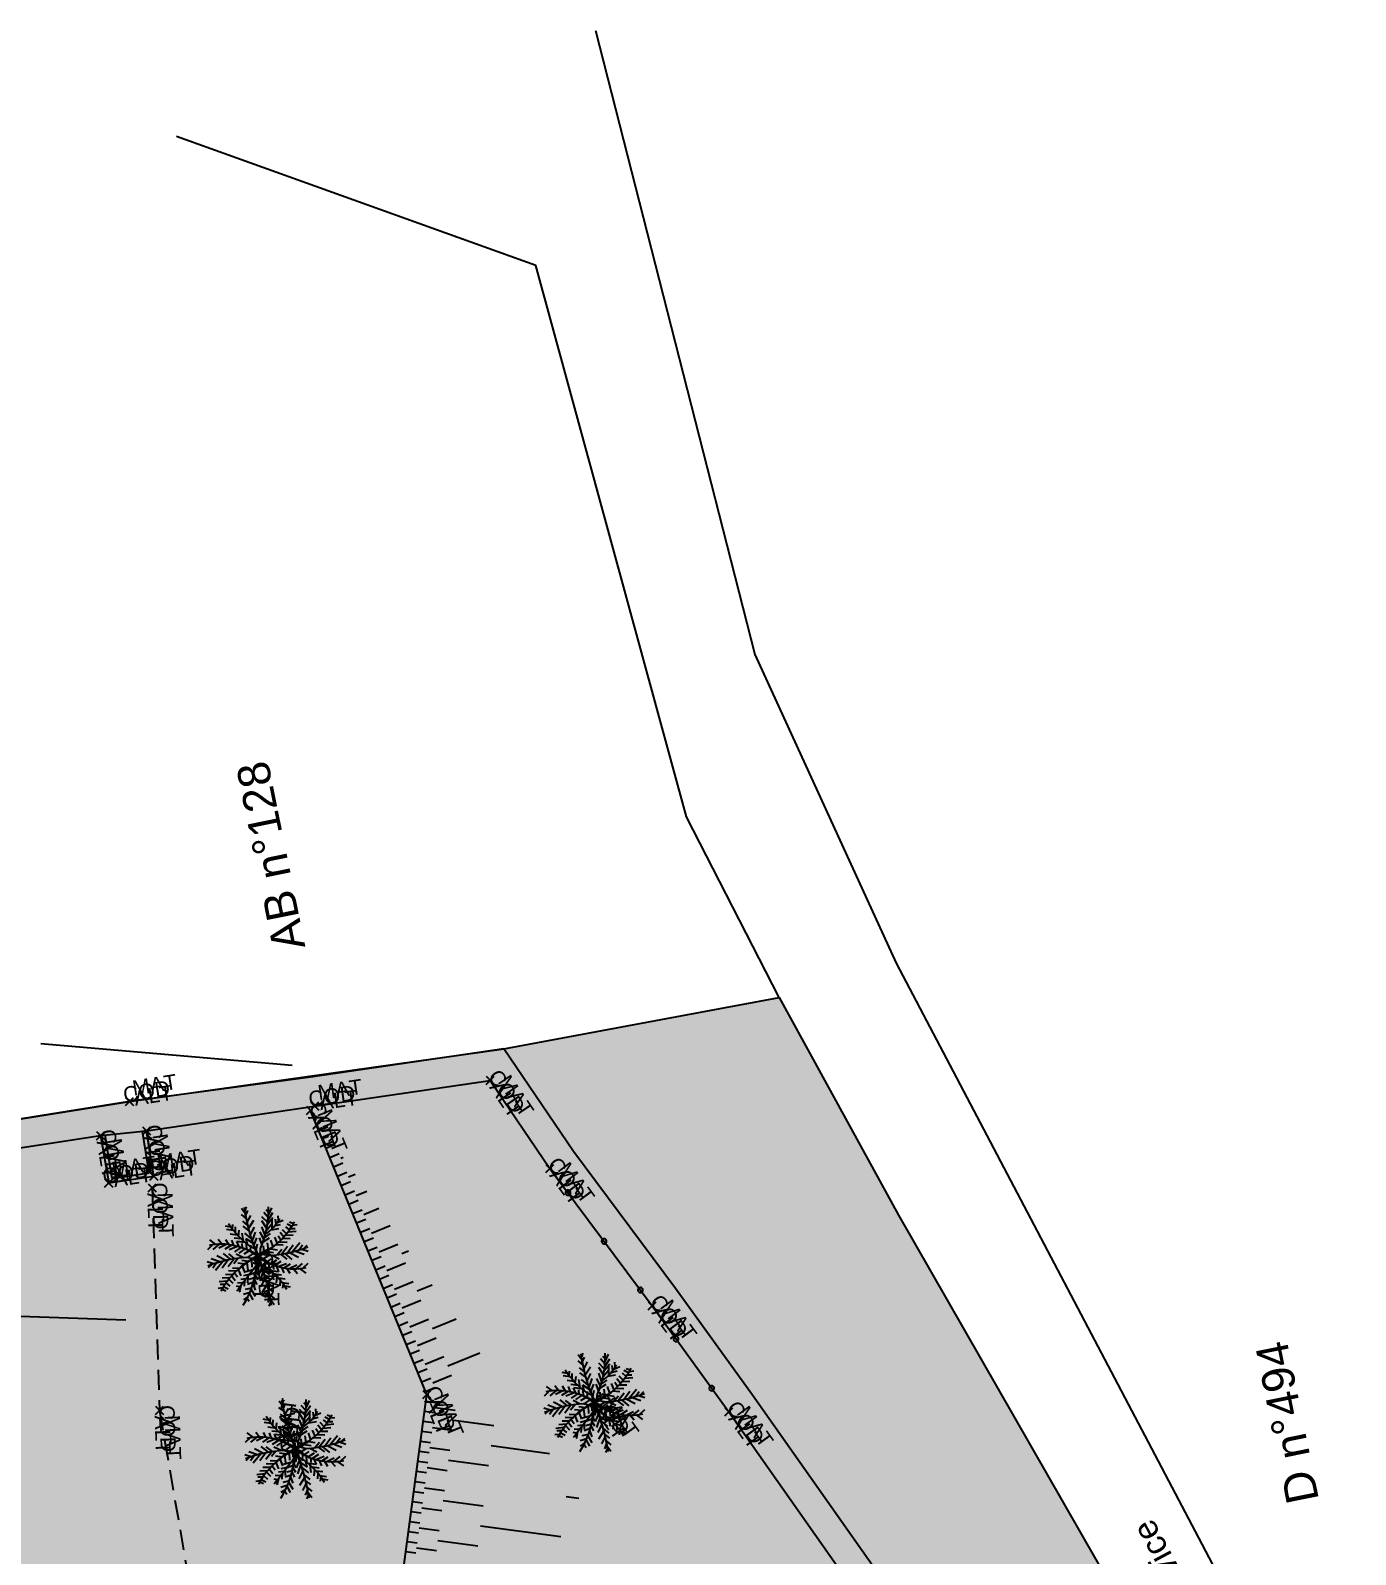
# Model space of a CAD drawing. Extents: x -24 to 1126, y -24 to 2053.
# Drawn here: x 1023.78 to 1056.56, y 2014.71 to 2052.38 of the extents above; entities that cross this region are included whole.
import ezdxf
from ezdxf.enums import TextEntityAlignment as Align

# ---------------------------------------------------------------- set-up
doc = ezdxf.new("R2010")
doc.units = 0
doc.header["$LTSCALE"] = 2.5
doc.header["$PDMODE"] = 3
doc.header["$PDSIZE"] = 0.1
doc.linetypes.add('CACH500', pattern=[0.3, 0.2, -0.1])
doc.linetypes.add('FANTOME', pattern=[63.5, 31.75, -6.35, 6.35, -6.35, 6.35, -6.35])
doc.layers.get('0').update_dxf_attribs({"linetype": 'CONTINUOUS'})
for name, color, linetype in [('F_CADASTRE_APPLICATION', 252, 'FANTOME'), ('F_CADASTRE_NUMÉROS_PARCELL', 252, 'CONTINUOUS'), ('T_CLOTURES', 7, 'CONTINUOUS'), ('T_HACHURES', 7, 'CONTINUOUS'), ('T_MURS', 7, 'CONTINUOUS'), ('T_MURS_HACHURES', 7, 'CONTINUOUS'), ('T_TALUS_BARBULES', 32, 'CONTINUOUS'), ('T_TALUS_CRÊTE', 34, 'CONTINUOUS'), ('T_TALUS_PIED', 34, 'CACH500'), ('T_TEXTES', 7, 'CONTINUOUS'), ('TOPOALT', 7, 'CONTINUOUS'), ('TOPOCOD', 1, 'CONTINUOUS'), ('TOPOMAT', 4, 'CONTINUOUS')]:
    doc.layers.add(name, color=color, linetype=linetype)
doc.styles.add('ARIAL', font='arial.ttf')

msp = doc.modelspace()

# ---------------------------------------------------------------- linework, layer by layer
at = {"color": 0, "linetype": 'CONTINUOUS'}
for p, q in [((1029.092, 2023.143), (1029, 2023.267)), ((1029.116, 2023.018), (1029, 2023.113)), ((1029.082, 2023.201), (1029.129, 2023.303)), ((1029.104, 2023.078), (1029.159, 2023.211)), ((1029.139, 2022.912), (1029.233, 2023.091)), ((1029.652, 2022.915), (1029.51, 2023.061)), ((1029.664, 2023.039), (1029.552, 2023.165)), ((1029.67, 2023.165), (1029.615, 2023.228)), ((1029.659, 2022.979), (1029.782, 2023.165)), ((1029.668, 2023.102), (1029.757, 2023.284)), ((1029.921, 2022.969), (1029.908, 2023.082)), ((1028.745, 2022.803), (1028.605, 2022.826)), ((1028.807, 2022.72), (1028.633, 2022.745)), ((1028.778, 2022.757), (1028.791, 2022.864)), ((1028.851, 2022.666), (1028.859, 2022.807)), ((1028.933, 2022.575), (1028.949, 2022.731)), ((1029.153, 2022.854), (1029.035, 2022.948)), ((1029.189, 2022.711), (1029.046, 2022.823)), ((1029.174, 2022.767), (1029.306, 2022.972)), ((1029.219, 2022.604), (1029.321, 2022.805)), ((1029.269, 2022.444), (1029.353, 2022.682)), ((1029.557, 2022.494), (1029.468, 2022.684)), ((1029.628, 2022.769), (1029.51, 2022.956)), ((1029.589, 2022.602), (1029.51, 2022.81)), ((1029.62, 2022.729), (1029.761, 2022.893)), ((1029.646, 2022.874), (1029.782, 2023.04)), ((1029.731, 2022.736), (1029.928, 2022.768)), ((1029.763, 2022.766), (1029.76, 2023.013)), ((1029.822, 2022.832), (1029.97, 2022.872)), ((1029.861, 2022.881), (1029.845, 2022.998)), ((1029.886, 2022.915), (1030.033, 2022.977)), ((1030.118, 2022.638), (1030.019, 2022.74)), ((1030.19, 2022.733), (1030.097, 2022.81)), ((1030.249, 2022.819), (1030.134, 2022.876)), ((1030.155, 2022.685), (1030.358, 2022.707)), ((1030.288, 2022.884), (1030.192, 2022.923)), ((1030.214, 2022.768), (1030.332, 2022.767)), ((1030.271, 2022.855), (1030.383, 2022.868)), ((1028.288, 2022.365), (1028.16, 2022.244)), ((1028.371, 2022.375), (1028.217, 2022.486)), ((1028.455, 2022.381), (1028.298, 2022.254)), ((1028.518, 2022.381), (1028.424, 2022.496)), ((1028.625, 2022.377), (1028.442, 2022.287)), ((1028.752, 2022.361), (1028.592, 2022.258)), ((1028.687, 2022.371), (1028.613, 2022.491)), ((1028.901, 2022.328), (1028.698, 2022.246)), ((1028.904, 2022.606), (1028.727, 2022.627)), ((1028.817, 2022.349), (1028.761, 2022.483)), ((1028.997, 2022.51), (1028.82, 2022.53)), ((1028.99, 2022.3), (1028.828, 2022.195)), ((1028.946, 2022.315), (1028.89, 2022.452)), ((1029.095, 2022.421), (1028.892, 2022.447)), ((1029.05, 2022.46), (1029.019, 2022.653)), ((1029.026, 2022.287), (1029.02, 2022.401)), ((1029.243, 2022.526), (1029.082, 2022.658)), ((1029.282, 2022.405), (1029.115, 2022.514)), ((1029.153, 2022.374), (1029.118, 2022.512)), ((1029.138, 2022.24), (1029.126, 2022.389)), ((1029.23, 2022.193), (1029.234, 2022.356)), ((1029.331, 2022.267), (1029.233, 2022.315)), ((1029.305, 2022.338), (1029.386, 2022.538)), ((1029.358, 2022.195), (1029.399, 2022.392)), ((1029.513, 2022.369), (1029.447, 2022.538)), ((1029.538, 2022.438), (1029.698, 2022.538)), ((1029.563, 2022.161), (1029.55, 2022.342)), ((1029.571, 2022.538), (1029.719, 2022.642)), ((1029.674, 2022.231), (1029.649, 2022.414)), ((1029.788, 2022.314), (1029.727, 2022.484)), ((1029.891, 2022.4), (1029.826, 2022.555)), ((1029.86, 2022.373), (1030.031, 2022.363)), ((1029.979, 2022.484), (1029.907, 2022.583)), ((1029.937, 2022.443), (1030.13, 2022.435)), ((1030.05, 2022.559), (1029.962, 2022.672)), ((1029.989, 2022.136), (1030.139, 2022.331)), ((1030.02, 2022.527), (1030.206, 2022.525)), ((1030.09, 2022.604), (1030.282, 2022.616)), ((1030.136, 2022.163), (1030.283, 2022.364)), ((1030.257, 2022.191), (1030.446, 2022.42)), ((1030.423, 2022.237), (1030.514, 2022.363)), ((1030.544, 2022.277), (1030.631, 2022.357)), ((1028.314, 2021.894), (1028.155, 2021.946)), ((1028.47, 2021.942), (1028.255, 2022.019)), ((1028.554, 2021.964), (1028.364, 2021.734)), ((1028.617, 2021.979), (1028.396, 2022.094)), ((1028.675, 2021.992), (1028.527, 2021.791)), ((1028.739, 2022.005), (1028.559, 2022.15)), ((1028.821, 2022.019), (1028.672, 2021.824)), ((1028.842, 2022.022), (1028.686, 2022.14)), ((1028.925, 2022.034), (1028.812, 2021.899)), ((1029.051, 2022.048), (1028.875, 2022.136)), ((1029.087, 2022.263), (1028.936, 2022.162)), ((1029.184, 2021.955), (1029.015, 2021.98)), ((1029.189, 2022.215), (1029.065, 2022.132)), ((1029.288, 2022.017), (1029.134, 2022.054)), ((1029.137, 2021.924), (1029.162, 2021.741)), ((1029.295, 2022.154), (1029.141, 2022.052)), ((1029.248, 2021.994), (1029.261, 2021.813)), ((1029.339, 2022.044), (1029.338, 2021.883)), ((1029.453, 2021.96), (1029.412, 2021.763)), ((1029.472, 2022.11), (1029.472, 2022.272)), ((1029.516, 2022.001), (1029.67, 2022.103)), ((1029.523, 2022.138), (1029.676, 2022.101)), ((1029.58, 2021.962), (1029.577, 2021.798)), ((1029.622, 2021.94), (1029.746, 2022.023)), ((1029.627, 2022.2), (1029.796, 2022.175)), ((1029.724, 2021.892), (1029.875, 2021.992)), ((1029.728, 2022.269), (1029.895, 2022.246)), ((1029.76, 2022.107), (1029.936, 2022.019)), ((1029.821, 2021.854), (1029.983, 2021.96)), ((1029.885, 2022.121), (1029.999, 2022.255)), ((1029.969, 2022.132), (1030.125, 2022.014)), ((1030.072, 2022.15), (1030.252, 2022.004)), ((1030.194, 2022.175), (1030.415, 2022.061)), ((1030.34, 2022.213), (1030.555, 2022.136)), ((1030.496, 2022.261), (1030.655, 2022.208)), ((1028.267, 2021.877), (1028.18, 2021.798)), ((1028.387, 2021.918), (1028.296, 2021.791)), ((1028.721, 2021.551), (1028.528, 2021.539)), ((1028.79, 2021.628), (1028.605, 2021.629)), ((1028.874, 2021.712), (1028.681, 2021.72)), ((1028.761, 2021.596), (1028.848, 2021.483)), ((1028.951, 2021.782), (1028.779, 2021.792)), ((1028.831, 2021.671), (1028.904, 2021.571)), ((1029.083, 2021.886), (1028.916, 2021.909)), ((1028.92, 2021.754), (1028.985, 2021.6)), ((1029.023, 2021.841), (1029.084, 2021.671)), ((1029.202, 2021.633), (1029.05, 2021.596)), ((1029.293, 2021.749), (1029.113, 2021.701)), ((1029.156, 2021.574), (1029.154, 2021.429)), ((1029.352, 2021.678), (1029.187, 2021.615)), ((1029.328, 2021.548), (1029.196, 2021.512)), ((1029.342, 2021.617), (1029.405, 2021.512)), ((1029.425, 2021.617), (1029.36, 2021.743)), ((1029.506, 2021.817), (1029.425, 2021.617)), ((1029.542, 2021.711), (1029.458, 2021.473)), ((1029.48, 2021.888), (1029.578, 2021.84)), ((1029.592, 2021.55), (1029.49, 2021.35)), ((1029.529, 2021.75), (1029.696, 2021.641)), ((1029.568, 2021.629), (1029.729, 2021.497)), ((1029.657, 2021.781), (1029.693, 2021.643)), ((1029.673, 2021.914), (1029.685, 2021.766)), ((1029.716, 2021.733), (1029.919, 2021.708)), ((1029.76, 2021.694), (1029.792, 2021.502)), ((1029.785, 2021.867), (1029.791, 2021.754)), ((1029.814, 2021.645), (1029.991, 2021.625)), ((1029.878, 2021.58), (1029.862, 2021.424)), ((1029.865, 2021.84), (1029.921, 2021.702)), ((1029.907, 2021.549), (1030.084, 2021.528)), ((1029.91, 2021.827), (1030.113, 2021.908)), ((1029.994, 2021.806), (1030.05, 2021.672)), ((1030.059, 2021.794), (1030.219, 2021.897)), ((1030.124, 2021.784), (1030.198, 2021.664)), ((1030.186, 2021.778), (1030.369, 2021.868)), ((1030.293, 2021.773), (1030.387, 2021.659)), ((1030.356, 2021.774), (1030.513, 2021.901)), ((1030.44, 2021.78), (1030.594, 2021.669)), ((1030.523, 2021.79), (1030.651, 2021.91)), ((1028.54, 2021.3), (1028.428, 2021.287)), ((1028.656, 2021.47), (1028.452, 2021.448)), ((1028.596, 2021.387), (1028.479, 2021.387)), ((1028.522, 2021.271), (1028.618, 2021.231)), ((1028.562, 2021.336), (1028.677, 2021.279)), ((1028.621, 2021.422), (1028.713, 2021.345)), ((1028.693, 2021.516), (1028.791, 2021.415)), ((1028.964, 2021.326), (1028.882, 2021.345)), ((1029.038, 2021.422), (1028.903, 2021.429)), ((1028.926, 2021.276), (1028.966, 2021.199)), ((1028.989, 2021.359), (1028.958, 2021.215)), ((1029.12, 2021.528), (1028.987, 2021.512)), ((1029.215, 2021.191), (1029.05, 2021.136)), ((1029.081, 2021.478), (1029.071, 2021.345)), ((1029.257, 2021.297), (1029.092, 2021.261)), ((1029.303, 2021.444), (1029.154, 2021.387)), ((1029.243, 2021.26), (1029.343, 2021.094)), ((1029.288, 2021.391), (1029.343, 2021.241)), ((1029.32, 2021.513), (1029.385, 2021.387)), ((1029.637, 2021.388), (1029.505, 2021.183)), ((1029.672, 2021.243), (1029.578, 2021.063)), ((1029.622, 2021.444), (1029.765, 2021.332)), ((1029.658, 2021.301), (1029.776, 2021.207)), ((1029.96, 2021.489), (1029.952, 2021.348)), ((1030.004, 2021.434), (1030.178, 2021.41)), ((1030.033, 2021.398), (1030.02, 2021.291)), ((1030.066, 2021.351), (1030.206, 2021.328)), ((1029.168, 2021.087), (1029.05, 2021.01)), ((1029.147, 2021.045), (1029.196, 2020.969)), ((1029.2, 2021.155), (1029.28, 2021.01)), ((1029.706, 2021.077), (1029.652, 2020.944)), ((1029.729, 2020.953), (1029.682, 2020.851)), ((1029.695, 2021.136), (1029.811, 2021.042)), ((1029.719, 2021.012), (1029.81, 2020.888)), ((1037.41, 2019.582), (1037.456, 2019.684)), ((1037.996, 2019.483), (1038.084, 2019.665)), ((1037.444, 2019.399), (1037.327, 2019.494)), ((1037.42, 2019.524), (1037.328, 2019.648)), ((1037.48, 2019.235), (1037.363, 2019.329)), ((1037.432, 2019.458), (1037.487, 2019.592)), ((1037.467, 2019.292), (1037.56, 2019.472)), ((1037.502, 2019.148), (1037.634, 2019.352)), ((1037.979, 2019.296), (1037.838, 2019.441)), ((1037.956, 2019.15), (1037.838, 2019.337)), ((1037.992, 2019.42), (1037.88, 2019.546)), ((1037.998, 2019.546), (1037.942, 2019.609)), ((1037.974, 2019.255), (1038.11, 2019.42)), ((1037.987, 2019.36), (1038.11, 2019.546)), ((1038.09, 2019.147), (1038.087, 2019.393)), ((1038.189, 2019.262), (1038.172, 2019.379)), ((1038.213, 2019.296), (1038.361, 2019.358)), ((1038.248, 2019.35), (1038.235, 2019.462)), ((1038.616, 2019.264), (1038.52, 2019.304)), ((1037.072, 2019.184), (1036.933, 2019.207)), ((1037.134, 2019.101), (1036.961, 2019.126)), ((1037.231, 2018.986), (1037.055, 2019.008)), ((1037.106, 2019.138), (1037.118, 2019.244)), ((1037.325, 2018.891), (1037.147, 2018.911)), ((1037.179, 2019.047), (1037.186, 2019.187)), ((1037.26, 2018.955), (1037.277, 2019.111)), ((1037.378, 2018.841), (1037.347, 2019.033)), ((1037.517, 2019.091), (1037.374, 2019.204)), ((1037.57, 2018.906), (1037.409, 2019.039)), ((1037.547, 2018.985), (1037.648, 2019.186)), ((1037.597, 2018.824), (1037.68, 2019.062)), ((1037.633, 2018.719), (1037.714, 2018.918)), ((1037.84, 2018.75), (1037.775, 2018.918)), ((1037.885, 2018.875), (1037.796, 2019.065)), ((1037.917, 2018.982), (1037.838, 2019.19)), ((1037.866, 2018.819), (1038.026, 2018.918)), ((1037.899, 2018.919), (1038.047, 2019.023)), ((1037.948, 2019.11), (1038.089, 2019.274)), ((1038.059, 2019.116), (1038.256, 2019.148)), ((1038.15, 2019.213), (1038.298, 2019.253)), ((1038.219, 2018.781), (1038.153, 2018.936)), ((1038.307, 2018.865), (1038.235, 2018.964)), ((1038.378, 2018.94), (1038.29, 2019.053)), ((1038.446, 2019.019), (1038.347, 2019.121)), ((1038.417, 2018.985), (1038.61, 2018.997)), ((1038.517, 2019.113), (1038.425, 2019.191)), ((1038.576, 2019.2), (1038.461, 2019.257)), ((1038.482, 2019.066), (1038.686, 2019.087)), ((1038.542, 2019.148), (1038.66, 2019.148)), ((1038.599, 2019.235), (1038.71, 2019.248)), ((1030.013, 2018.433), (1030.059, 2018.535)), ((1036.615, 2018.746), (1036.487, 2018.625)), ((1036.699, 2018.756), (1036.544, 2018.866)), ((1036.783, 2018.761), (1036.626, 2018.634)), ((1036.846, 2018.762), (1036.751, 2018.876)), ((1036.953, 2018.757), (1036.77, 2018.668)), ((1037.079, 2018.742), (1036.919, 2018.639)), ((1037.014, 2018.751), (1036.941, 2018.872)), ((1037.228, 2018.709), (1037.025, 2018.627)), ((1037.145, 2018.729), (1037.089, 2018.864)), ((1037.318, 2018.681), (1037.156, 2018.576)), ((1037.273, 2018.696), (1037.217, 2018.833)), ((1037.423, 2018.802), (1037.22, 2018.827)), ((1037.415, 2018.644), (1037.264, 2018.543)), ((1037.354, 2018.668), (1037.348, 2018.781)), ((1037.517, 2018.595), (1037.392, 2018.512)), ((1037.61, 2018.786), (1037.443, 2018.895)), ((1037.481, 2018.755), (1037.446, 2018.893)), ((1037.465, 2018.621), (1037.454, 2018.77)), ((1037.623, 2018.535), (1037.469, 2018.433)), ((1037.558, 2018.573), (1037.562, 2018.737)), ((1037.659, 2018.648), (1037.561, 2018.696)), ((1037.686, 2018.575), (1037.727, 2018.773)), ((1037.799, 2018.491), (1037.8, 2018.653)), ((1037.891, 2018.542), (1037.878, 2018.723)), ((1037.954, 2018.581), (1038.124, 2018.555)), ((1038.002, 2018.612), (1037.977, 2018.794)), ((1038.116, 2018.695), (1038.055, 2018.864)), ((1038.055, 2018.649), (1038.222, 2018.627)), ((1038.188, 2018.754), (1038.359, 2018.744)), ((1038.213, 2018.501), (1038.327, 2018.636)), ((1038.265, 2018.824), (1038.458, 2018.816)), ((1038.317, 2018.516), (1038.467, 2018.711)), ((1038.348, 2018.907), (1038.534, 2018.906)), ((1038.463, 2018.543), (1038.611, 2018.745)), ((1038.521, 2018.556), (1038.743, 2018.441)), ((1038.585, 2018.571), (1038.774, 2018.801)), ((1038.668, 2018.593), (1038.883, 2018.517)), ((1038.751, 2018.618), (1038.842, 2018.744)), ((1038.824, 2018.641), (1038.983, 2018.589)), ((1038.872, 2018.658), (1038.958, 2018.738)), ((1030.047, 2018.25), (1029.93, 2018.345)), ((1030.023, 2018.375), (1029.931, 2018.499)), ((1030.083, 2018.086), (1029.966, 2018.18)), ((1030.035, 2018.309), (1030.09, 2018.443)), ((1030.07, 2018.144), (1030.163, 2018.323)), ((1030.105, 2017.999), (1030.237, 2018.204)), ((1030.582, 2018.147), (1030.441, 2018.293)), ((1030.559, 2018.001), (1030.441, 2018.188)), ((1030.595, 2018.271), (1030.483, 2018.397)), ((1030.601, 2018.397), (1030.545, 2018.46)), ((1030.577, 2018.106), (1030.713, 2018.272)), ((1030.59, 2018.211), (1030.713, 2018.397)), ((1030.599, 2018.334), (1030.687, 2018.516)), ((1030.693, 2017.998), (1030.69, 2018.244)), ((1030.792, 2018.113), (1030.775, 2018.23)), ((1030.816, 2018.147), (1030.964, 2018.209)), ((1030.851, 2018.201), (1030.838, 2018.313)), ((1031.219, 2018.115), (1031.123, 2018.155)), ((1036.642, 2018.275), (1036.483, 2018.327)), ((1036.594, 2018.258), (1036.508, 2018.178)), ((1036.798, 2018.323), (1036.583, 2018.399)), ((1036.715, 2018.298), (1036.624, 2018.172)), ((1036.881, 2018.345), (1036.692, 2018.115)), ((1036.945, 2018.36), (1036.724, 2018.475)), ((1037.003, 2018.373), (1036.855, 2018.171)), ((1037.067, 2018.386), (1036.887, 2018.531)), ((1037.149, 2018.4), (1036.999, 2018.205)), ((1037.17, 2018.403), (1037.014, 2018.521)), ((1037.279, 2018.163), (1037.107, 2018.172)), ((1037.253, 2018.415), (1037.14, 2018.28)), ((1037.379, 2018.428), (1037.203, 2018.517)), ((1037.411, 2018.267), (1037.244, 2018.289)), ((1037.512, 2018.336), (1037.343, 2018.361)), ((1037.35, 2018.221), (1037.412, 2018.052)), ((1037.616, 2018.398), (1037.462, 2018.434)), ((1037.464, 2018.304), (1037.49, 2018.122)), ((1037.576, 2018.375), (1037.588, 2018.193)), ((1037.667, 2018.425), (1037.666, 2018.263)), ((1037.78, 2018.341), (1037.74, 2018.144)), ((1037.833, 2018.198), (1037.752, 2017.998)), ((1037.808, 2018.268), (1037.905, 2018.221)), ((1037.843, 2018.382), (1037.998, 2018.483)), ((1037.85, 2018.518), (1038.004, 2018.482)), ((1037.908, 2018.343), (1037.905, 2018.179)), ((1037.949, 2018.321), (1038.074, 2018.404)), ((1037.985, 2018.161), (1038.02, 2018.023)), ((1038.001, 2018.295), (1038.012, 2018.146)), ((1038.051, 2018.273), (1038.203, 2018.373)), ((1038.088, 2018.488), (1038.263, 2018.399)), ((1038.113, 2018.248), (1038.118, 2018.135)), ((1038.148, 2018.235), (1038.31, 2018.341)), ((1038.193, 2018.22), (1038.249, 2018.083)), ((1038.238, 2018.207), (1038.441, 2018.289)), ((1038.296, 2018.513), (1038.453, 2018.395)), ((1038.321, 2018.187), (1038.378, 2018.052)), ((1038.387, 2018.174), (1038.547, 2018.277)), ((1038.399, 2018.531), (1038.58, 2018.385)), ((1038.452, 2018.165), (1038.525, 2018.044)), ((1038.514, 2018.159), (1038.697, 2018.248)), ((1038.683, 2018.155), (1038.841, 2018.282)), ((1038.767, 2018.16), (1038.922, 2018.05)), ((1038.851, 2018.17), (1038.979, 2018.291)), ((1029.675, 2018.035), (1029.536, 2018.058)), ((1029.737, 2017.952), (1029.564, 2017.977)), ((1029.834, 2017.837), (1029.658, 2017.859)), ((1029.709, 2017.989), (1029.721, 2018.095)), ((1029.782, 2017.898), (1029.789, 2018.038)), ((1029.863, 2017.806), (1029.88, 2017.962)), ((1029.981, 2017.692), (1029.95, 2017.884)), ((1030.12, 2017.943), (1029.977, 2018.055)), ((1030.173, 2017.758), (1030.012, 2017.89)), ((1030.15, 2017.836), (1030.251, 2018.037)), ((1030.2, 2017.675), (1030.283, 2017.914)), ((1030.488, 2017.726), (1030.399, 2017.916)), ((1030.52, 2017.834), (1030.441, 2018.041)), ((1030.502, 2017.77), (1030.65, 2017.874)), ((1030.551, 2017.961), (1030.692, 2018.125)), ((1030.662, 2017.967), (1030.859, 2018)), ((1030.753, 2018.064), (1030.901, 2018.104)), ((1030.822, 2017.632), (1030.756, 2017.787)), ((1030.91, 2017.716), (1030.838, 2017.815)), ((1030.981, 2017.791), (1030.893, 2017.904)), ((1031.049, 2017.87), (1030.95, 2017.972)), ((1031.02, 2017.836), (1031.213, 2017.848)), ((1031.12, 2017.964), (1031.028, 2018.042)), ((1031.179, 2018.051), (1031.064, 2018.108)), ((1031.085, 2017.917), (1031.289, 2017.939)), ((1031.145, 2017.999), (1031.263, 2017.999)), ((1031.202, 2018.087), (1031.313, 2018.099)), ((1036.984, 2017.85), (1036.78, 2017.829)), ((1037.049, 2017.931), (1036.856, 2017.919)), ((1037.118, 2018.009), (1036.932, 2018.01)), ((1036.949, 2017.803), (1037.041, 2017.725)), ((1037.201, 2018.093), (1037.008, 2018.101)), ((1037.021, 2017.897), (1037.119, 2017.795)), ((1037.088, 2017.977), (1037.176, 2017.863)), ((1037.159, 2018.051), (1037.231, 2017.952)), ((1037.365, 2017.803), (1037.231, 2017.81)), ((1037.247, 2018.135), (1037.313, 2017.98)), ((1037.447, 2017.909), (1037.315, 2017.893)), ((1037.53, 2018.014), (1037.377, 2017.977)), ((1037.409, 2017.859), (1037.398, 2017.726)), ((1037.62, 2018.13), (1037.44, 2018.081)), ((1037.483, 2017.955), (1037.482, 2017.81)), ((1037.63, 2017.824), (1037.482, 2017.768)), ((1037.68, 2018.059), (1037.515, 2017.995)), ((1037.656, 2017.929), (1037.524, 2017.893)), ((1037.648, 2017.894), (1037.712, 2017.768)), ((1037.67, 2017.998), (1037.733, 2017.893)), ((1037.752, 2017.998), (1037.688, 2018.124)), ((1037.869, 2018.092), (1037.786, 2017.854)), ((1037.919, 2017.931), (1037.818, 2017.73)), ((1037.857, 2018.13), (1038.023, 2018.021)), ((1037.896, 2018.01), (1038.057, 2017.877)), ((1037.949, 2017.825), (1038.092, 2017.712)), ((1038.043, 2018.114), (1038.247, 2018.089)), ((1038.088, 2018.075), (1038.119, 2017.883)), ((1038.142, 2018.025), (1038.319, 2018.005)), ((1038.206, 2017.961), (1038.189, 2017.805)), ((1038.235, 2017.93), (1038.411, 2017.908)), ((1038.288, 2017.87), (1038.28, 2017.729)), ((1038.332, 2017.815), (1038.506, 2017.791)), ((1038.36, 2017.778), (1038.348, 2017.672)), ((1038.62, 2018.154), (1038.715, 2018.04)), ((1029.218, 2017.597), (1029.09, 2017.476)), ((1029.302, 2017.607), (1029.147, 2017.718)), ((1029.386, 2017.612), (1029.229, 2017.485)), ((1029.449, 2017.613), (1029.354, 2017.727)), ((1029.556, 2017.609), (1029.373, 2017.519)), ((1029.682, 2017.593), (1029.522, 2017.49)), ((1029.617, 2017.602), (1029.544, 2017.723)), ((1029.831, 2017.56), (1029.628, 2017.478)), ((1029.748, 2017.58), (1029.692, 2017.715)), ((1029.928, 2017.742), (1029.75, 2017.762)), ((1029.921, 2017.532), (1029.759, 2017.427)), ((1029.876, 2017.547), (1029.82, 2017.684)), ((1030.026, 2017.653), (1029.823, 2017.678)), ((1030.018, 2017.495), (1029.867, 2017.394)), ((1029.957, 2017.519), (1029.951, 2017.633)), ((1030.12, 2017.447), (1029.995, 2017.363)), ((1030.213, 2017.637), (1030.046, 2017.746)), ((1030.084, 2017.606), (1030.049, 2017.744)), ((1030.068, 2017.472), (1030.057, 2017.621)), ((1030.161, 2017.424), (1030.165, 2017.588)), ((1030.262, 2017.499), (1030.164, 2017.547)), ((1030.236, 2017.57), (1030.317, 2017.77)), ((1030.289, 2017.426), (1030.33, 2017.624)), ((1030.443, 2017.601), (1030.378, 2017.769)), ((1030.402, 2017.342), (1030.403, 2017.504)), ((1030.469, 2017.67), (1030.629, 2017.769)), ((1030.494, 2017.393), (1030.481, 2017.574)), ((1030.557, 2017.432), (1030.727, 2017.406)), ((1030.605, 2017.463), (1030.58, 2017.646)), ((1030.719, 2017.546), (1030.658, 2017.715)), ((1030.658, 2017.5), (1030.825, 2017.478)), ((1030.791, 2017.605), (1030.962, 2017.595)), ((1030.816, 2017.352), (1030.93, 2017.487)), ((1030.868, 2017.675), (1031.061, 2017.667)), ((1030.92, 2017.367), (1031.07, 2017.562)), ((1030.951, 2017.758), (1031.137, 2017.757)), ((1031.066, 2017.394), (1031.214, 2017.596)), ((1031.124, 2017.407), (1031.346, 2017.293)), ((1031.188, 2017.422), (1031.377, 2017.652)), ((1031.271, 2017.445), (1031.486, 2017.368)), ((1031.354, 2017.469), (1031.445, 2017.595)), ((1031.427, 2017.493), (1031.586, 2017.44)), ((1031.475, 2017.509), (1031.561, 2017.589)), ((1036.867, 2017.681), (1036.756, 2017.668)), ((1036.924, 2017.768), (1036.806, 2017.768)), ((1036.85, 2017.652), (1036.946, 2017.612)), ((1036.89, 2017.716), (1037.005, 2017.659)), ((1037.291, 2017.707), (1037.21, 2017.726)), ((1037.253, 2017.657), (1037.294, 2017.579)), ((1037.317, 2017.74), (1037.286, 2017.595)), ((1037.543, 2017.571), (1037.377, 2017.517)), ((1037.496, 2017.468), (1037.377, 2017.391)), ((1037.584, 2017.677), (1037.419, 2017.642)), ((1037.475, 2017.426), (1037.524, 2017.349)), ((1037.528, 2017.536), (1037.608, 2017.391)), ((1037.571, 2017.64), (1037.67, 2017.475)), ((1037.615, 2017.772), (1037.67, 2017.621)), ((1037.964, 2017.768), (1037.832, 2017.564)), ((1037.999, 2017.624), (1037.906, 2017.444)), ((1038.034, 2017.458), (1037.979, 2017.325)), ((1037.986, 2017.682), (1038.103, 2017.587)), ((1038.022, 2017.517), (1038.139, 2017.422)), ((1038.394, 2017.732), (1038.534, 2017.709)), ((1029.245, 2017.126), (1029.086, 2017.178)), ((1029.197, 2017.109), (1029.111, 2017.03)), ((1029.401, 2017.174), (1029.186, 2017.251)), ((1029.318, 2017.149), (1029.227, 2017.023)), ((1029.484, 2017.196), (1029.295, 2016.966)), ((1029.548, 2017.211), (1029.327, 2017.326)), ((1029.606, 2017.224), (1029.458, 2017.022)), ((1029.67, 2017.237), (1029.49, 2017.382)), ((1029.752, 2017.251), (1029.602, 2017.056)), ((1029.773, 2017.254), (1029.617, 2017.372)), ((1029.856, 2017.266), (1029.743, 2017.131)), ((1029.982, 2017.279), (1029.806, 2017.368)), ((1030.014, 2017.118), (1029.847, 2017.14)), ((1030.115, 2017.187), (1029.946, 2017.212)), ((1029.953, 2017.072), (1030.015, 2016.903)), ((1030.219, 2017.249), (1030.065, 2017.286)), ((1030.067, 2017.155), (1030.092, 2016.973)), ((1030.226, 2017.386), (1030.072, 2017.284)), ((1030.179, 2017.226), (1030.191, 2017.045)), ((1030.27, 2017.276), (1030.269, 2017.114)), ((1030.383, 2017.192), (1030.343, 2016.995)), ((1030.436, 2017.049), (1030.355, 2016.849)), ((1030.411, 2017.12), (1030.508, 2017.072)), ((1030.446, 2017.233), (1030.601, 2017.334)), ((1030.453, 2017.37), (1030.607, 2017.333)), ((1030.511, 2017.194), (1030.507, 2017.03)), ((1030.552, 2017.172), (1030.677, 2017.255)), ((1030.604, 2017.146), (1030.615, 2016.998)), ((1030.654, 2017.124), (1030.806, 2017.224)), ((1030.69, 2017.339), (1030.866, 2017.251)), ((1030.716, 2017.099), (1030.721, 2016.986)), ((1030.751, 2017.086), (1030.913, 2017.192)), ((1030.796, 2017.072), (1030.852, 2016.934)), ((1030.841, 2017.058), (1031.044, 2017.14)), ((1030.899, 2017.364), (1031.056, 2017.246)), ((1030.924, 2017.038), (1030.981, 2016.904)), ((1030.99, 2017.026), (1031.15, 2017.128)), ((1031.002, 2017.382), (1031.183, 2017.236)), ((1031.117, 2017.01), (1031.299, 2017.099)), ((1031.286, 2017.006), (1031.444, 2017.133)), ((1031.454, 2017.021), (1031.582, 2017.142)), ((1038.056, 2017.334), (1038.01, 2017.232)), ((1038.046, 2017.392), (1038.138, 2017.268)), ((1029.587, 2016.702), (1029.383, 2016.68)), ((1029.652, 2016.782), (1029.459, 2016.77)), ((1029.721, 2016.86), (1029.535, 2016.861)), ((1029.552, 2016.654), (1029.644, 2016.577)), ((1029.804, 2016.944), (1029.611, 2016.952)), ((1029.624, 2016.748), (1029.722, 2016.646)), ((1029.691, 2016.828), (1029.779, 2016.714)), ((1029.882, 2017.014), (1029.71, 2017.023)), ((1029.762, 2016.903), (1029.834, 2016.803)), ((1029.968, 2016.654), (1029.834, 2016.661)), ((1029.85, 2016.986), (1029.916, 2016.831)), ((1030.05, 2016.76), (1029.918, 2016.744)), ((1030.133, 2016.865), (1029.98, 2016.828)), ((1030.012, 2016.71), (1030.001, 2016.577)), ((1030.223, 2016.981), (1030.043, 2016.933)), ((1030.086, 2016.806), (1030.085, 2016.661)), ((1030.233, 2016.675), (1030.085, 2016.619)), ((1030.283, 2016.91), (1030.118, 2016.847)), ((1030.259, 2016.78), (1030.127, 2016.744)), ((1030.251, 2016.745), (1030.315, 2016.619)), ((1030.273, 2016.849), (1030.336, 2016.744)), ((1030.355, 2016.849), (1030.291, 2016.975)), ((1030.472, 2016.943), (1030.389, 2016.705)), ((1030.522, 2016.782), (1030.421, 2016.582)), ((1030.46, 2016.982), (1030.626, 2016.873)), ((1030.499, 2016.861), (1030.66, 2016.729)), ((1030.552, 2016.676), (1030.695, 2016.564)), ((1030.588, 2017.012), (1030.623, 2016.875)), ((1030.646, 2016.965), (1030.85, 2016.94)), ((1030.691, 2016.926), (1030.722, 2016.734)), ((1030.745, 2016.877), (1030.922, 2016.856)), ((1030.809, 2016.812), (1030.792, 2016.656)), ((1030.838, 2016.781), (1031.014, 2016.76)), ((1030.891, 2016.721), (1030.883, 2016.58)), ((1030.935, 2016.666), (1031.109, 2016.642)), ((1031.055, 2017.016), (1031.128, 2016.896)), ((1031.223, 2017.005), (1031.318, 2016.891)), ((1031.37, 2017.011), (1031.525, 2016.901)), ((1029.47, 2016.532), (1029.359, 2016.519)), ((1029.527, 2016.619), (1029.409, 2016.619)), ((1029.453, 2016.503), (1029.549, 2016.463)), ((1029.493, 2016.567), (1029.608, 2016.51)), ((1029.894, 2016.558), (1029.813, 2016.577)), ((1029.856, 2016.508), (1029.897, 2016.431)), ((1029.92, 2016.591), (1029.889, 2016.446)), ((1030.146, 2016.422), (1029.98, 2016.368)), ((1030.099, 2016.319), (1029.98, 2016.242)), ((1030.187, 2016.529), (1030.022, 2016.493)), ((1030.078, 2016.277), (1030.127, 2016.2)), ((1030.131, 2016.387), (1030.211, 2016.242)), ((1030.174, 2016.491), (1030.273, 2016.326)), ((1030.218, 2016.623), (1030.273, 2016.472)), ((1030.567, 2016.619), (1030.435, 2016.415)), ((1030.602, 2016.475), (1030.509, 2016.295)), ((1030.637, 2016.309), (1030.582, 2016.176)), ((1030.589, 2016.533), (1030.706, 2016.439)), ((1030.625, 2016.368), (1030.742, 2016.274)), ((1030.963, 2016.629), (1030.951, 2016.523)), ((1030.997, 2016.583), (1031.137, 2016.56)), ((1030.659, 2016.185), (1030.613, 2016.083)), ((1030.649, 2016.244), (1030.741, 2016.119))]:
    msp.add_line(p, q, dxfattribs=at)
for centre, start, end in [((1037.077, 2023.652), 126.6767, 306.6767), ((1037.077, 2023.652), 306.6767, 126.6767), ((1037.973, 2022.449), 126.6767, 306.6767), ((1037.973, 2022.449), 306.6767, 126.6767), ((1038.869, 2021.246), 126.6767, 306.6767), ((1038.869, 2021.246), 306.6767, 126.6767), ((1039.754, 2020.035), 125.9048, 305.9048), ((1039.754, 2020.035), 305.9048, 125.9048), ((1040.633, 2018.82), 125.9048, 305.9048), ((1040.633, 2018.82), 305.9048, 125.9048)]:
    msp.add_arc(centre, 0.0626, start, end)
for centre, radius, start, end in [((1034.131, 2024.045), 5.119, 188.516, 202.606), ((1027.34, 2023.213), 2.33, 336.1943, 2.2988), ((1030.412, 2023.982), 2.042, 212.1217, 234.7352), ((1028.544, 2023.914), 2.026, 295.5696, 331.0899), ((1028.956, 2023.558), 1.13, 304.4561, 331.4948), ((1028.507, 2020.902), 1.479, 52.5989, 101.7634), ((1031.362, 2023.144), 2.2, 198.8657, 208.393), ((1029.488, 2025.254), 3.159, 273.4205, 291.3892), ((1029.323, 2018.9), 3.159, 93.4204, 111.3892), ((1030.286, 2020.226), 2.05, 115.4351, 150.987), ((1030.418, 2020.141), 2.209, 117.8553, 131.0663), ((1027.361, 2021.973), 2.012, 326.851, 2.4966), ((1028.754, 2021.242), 1.079, 53.632, 73.238), ((1028.495, 2021.962), 0.915, 337.8337, 5.9061), ((1031.518, 2018.294), 4.368, 114.0335, 119.0967), ((1030.304, 2023.252), 1.479, 232.5989, 281.7634), ((1024.68, 2020.11), 5.119, 8.516, 22.606), ((1027.376, 2021.145), 2.248, 12.1313, 24.7386), ((1027.69, 2019.357), 3.245, 51.2827, 57.6416), ((1065.947, 1992.924), 46.631, 141.6662, 142.6422), ((1028.399, 2020.173), 2.042, 32.1218, 54.7348), ((1042.459, 2020.426), 5.119, 188.516, 202.606), ((1035.668, 2019.594), 2.33, 336.1943, 2.2988), ((1036.871, 2020.295), 2.026, 295.5696, 331.0899), ((1037.284, 2019.939), 1.13, 304.4561, 331.4948), ((1038.739, 2020.362), 2.042, 212.1217, 234.7352), ((1028.271, 2018.445), 2.33, 336.1943, 2.2988), ((1036.835, 2017.283), 1.479, 52.5989, 101.7634), ((1037.081, 2017.622), 1.079, 53.632, 73.238), ((1039.689, 2019.525), 2.2, 198.8657, 208.393), ((1039.845, 2014.675), 4.368, 114.0335, 119.0967), ((1037.816, 2021.635), 3.159, 273.4205, 291.3892), ((1035.062, 2019.277), 5.119, 188.516, 202.606), ((1029.474, 2019.146), 2.026, 295.5696, 331.0899), ((1029.887, 2018.79), 1.13, 304.4561, 331.4948), ((1037.651, 2015.281), 3.159, 93.4204, 111.3892), ((1038.613, 2016.607), 2.05, 115.4351, 150.987), ((1074.275, 1989.305), 46.631, 141.6662, 142.6422), ((1038.745, 2016.522), 2.209, 117.8553, 131.0663), ((1035.689, 2018.354), 2.012, 326.851, 2.4966), ((1036.823, 2018.343), 0.915, 337.8337, 5.9061), ((1038.632, 2019.633), 1.479, 232.5989, 281.7634), ((1033.008, 2016.49), 5.119, 8.516, 22.606), ((1035.704, 2017.526), 2.248, 12.1313, 24.7386), ((1036.017, 2015.738), 3.245, 51.2827, 57.6416), ((1036.727, 2016.554), 2.042, 32.1218, 54.7348), ((1031.342, 2019.214), 2.042, 212.1217, 234.7352), ((1029.438, 2016.134), 1.479, 52.5989, 101.7634), ((1029.684, 2016.474), 1.079, 53.632, 73.238), ((1032.292, 2018.376), 2.2, 198.8657, 208.393), ((1032.448, 2013.526), 4.368, 114.0335, 119.0967), ((1030.419, 2020.486), 3.159, 273.4205, 291.3892), ((1030.254, 2014.132), 3.159, 93.4204, 111.3892), ((1031.216, 2015.458), 2.05, 115.4351, 150.987), ((1066.878, 1988.156), 46.631, 141.6662, 142.6422), ((1031.348, 2015.373), 2.209, 117.8553, 131.0663), ((1028.292, 2017.205), 2.012, 326.851, 2.4966), ((1029.426, 2017.194), 0.915, 337.8337, 5.9061), ((1031.234, 2018.484), 1.479, 232.5989, 281.7634), ((1025.611, 2015.342), 5.119, 8.516, 22.606), ((1028.307, 2016.377), 2.248, 12.1313, 24.7386), ((1028.62, 2014.589), 3.245, 51.2827, 57.6416), ((1029.33, 2015.405), 2.042, 32.1218, 54.7348)]:
    msp.add_arc(centre, radius, start, end, dxfattribs=at)
at = {"color": 0}
for p in [(1035.154, 2026.431), (1026.232, 2025.906), (1030.709, 2025.69), (1030.813, 2025.797), (1025.52, 2025.065), (1026.655, 2025.184), (1036.629, 2024.254), (1025.718, 2023.894), (1026.792, 2023.777), (1026.833, 2024.063), (1029.405, 2022.077), (1039.158, 2020.859), (1033.585, 2018.666), (1037.733, 2018.458), (1026.974, 2018.274), (1041.057, 2018.235), (1030.336, 2017.309)]:
    msp.add_point(p, dxfattribs=at)
at = {"layer": 'F_CADASTRE_APPLICATION'}
for p, q in [((1037.761, 2052.383), (1041.697, 2036.959)), ((1036.282, 2046.576), (1027.399, 2049.764)), ((1040.011, 2032.942), (1036.282, 2046.576)), ((1041.697, 2036.959), (1045.199, 2029.331)), ((1042.306, 2028.48), (1040.011, 2032.942)), ((1045.199, 2029.331), (1056.558, 2007.757)), ((1035.496, 2027.208), (1042.306, 2028.48)), ((1042.306, 2028.48), (1045.251, 2023.101)), ((1026.232, 2025.906), (1035.496, 2027.208)), ((1019.977, 2024.915), (1026.232, 2025.906)), ((1045.251, 2023.101), (1053.746, 2008.297))]:
    msp.add_line(p, q, dxfattribs=at)
at = {"layer": 'T_CLOTURES'}
for p, q in [((1036.629, 2024.254), (1039.158, 2020.859)), ((1039.158, 2020.859), (1041.057, 2018.235))]:
    msp.add_line(p, q, dxfattribs=at)
at = {"layer": 'T_HACHURES', "color": 31}
for points in [[(1042.306, 1911.922), (1035.496, 2027.208), (1042.306, 2028.48)], [(1042.306, 1911.922), (1042.306, 2028.48), (1045.251, 1912.516)], [(1045.251, 1912.516), (1042.306, 2028.48), (1045.251, 2023.101)], [(1035.496, 1910.55), (1033.871, 2026.98), (1035.496, 2027.208)], [(1035.496, 1910.55), (1035.496, 2027.208), (1042.306, 1911.922)], [(1033.871, 1910.222), (1031.244, 2026.61), (1033.871, 2026.98)], [(1033.871, 1910.222), (1033.871, 2026.98), (1035.496, 1910.55)], [(1030.131, 1917.841), (1028.717, 2026.255), (1030.131, 2026.454)], [(1031.244, 1915.636), (1030.131, 2026.454), (1031.244, 2026.61)], [(1030.131, 1917.841), (1030.131, 2026.454), (1031.244, 1915.636)], [(1031.244, 1915.636), (1031.244, 2026.61), (1033.871, 1910.222)], [(1028.717, 1920.421), (1026.382, 2025.927), (1028.717, 2026.255)], [(1028.717, 1920.421), (1028.717, 2026.255), (1030.131, 1917.841)], [(1026.232, 1924.465), (1023.067, 2025.404), (1026.232, 2025.906)], [(1026.382, 1924.233), (1026.232, 2025.906), (1026.382, 2025.927)], [(1026.232, 1924.465), (1026.232, 2025.906), (1026.382, 1924.233)], [(1026.382, 1924.233), (1026.382, 2025.927), (1028.717, 1920.421)], [(1023.067, 1929.33), (1023.067, 2025.404), (1026.232, 1924.465)], [(1045.251, 1912.516), (1045.251, 2023.101), (1053.746, 1914.228)], [(1053.746, 1914.228), (1045.251, 2023.101), (1053.746, 2008.297)]]:
    msp.add_solid(points, dxfattribs=at)
at = {"layer": 'T_MURS'}
for p, q in [((1035.496, 2027.208), (1030.708, 2026.509)), ((1037.216, 2024.671), (1035.496, 2027.208)), ((1030.708, 2026.509), (1026.232, 2025.906)), ((1030.813, 2025.797), (1035.154, 2026.431)), ((1035.154, 2026.431), (1036.629, 2024.254)), ((1026.232, 2025.906), (1019.977, 2024.915)), ((1026.655, 2025.184), (1030.813, 2025.797)), ((1017.003, 2023.78), (1025.52, 2025.065)), ((1025.52, 2025.065), (1026.655, 2025.184)), ((1025.52, 2025.065), (1025.619, 2025.081)), ((1025.52, 2025.065), (1025.718, 2023.894)), ((1025.619, 2025.081), (1025.8, 2024.007)), ((1026.655, 2025.184), (1026.556, 2025.168)), ((1026.719, 2024.147), (1026.556, 2025.168)), ((1026.833, 2024.063), (1026.655, 2025.184)), ((1039.737, 2021.284), (1037.216, 2024.671)), ((1036.629, 2024.254), (1039.158, 2020.859)), ((1025.718, 2023.894), (1026.833, 2024.063)), ((1025.8, 2024.007), (1026.719, 2024.147)), ((1041.642, 2018.653), (1039.737, 2021.284)), ((1039.158, 2020.859), (1041.057, 2018.235)), ((1047.048, 2010.981), (1041.642, 2018.653)), ((1041.057, 2018.235), (1046.461, 2010.566))]:
    msp.add_line(p, q, dxfattribs=at)
at = {"layer": 'T_MURS_HACHURES'}
for p, q in [((1025.592, 2024.641), (1025.707, 2024.559)), ((1026.636, 2024.665), (1026.75, 2024.584)), ((1026.363, 2024.093), (1026.48, 2024.009))]:
    msp.add_line(p, q, dxfattribs=at)
at = {"layer": 'T_TALUS_BARBULES'}
for p, q in [((1024.038, 2027.339), (1030.253, 2026.81)), ((1030.711, 2025.685), (1030.712, 2025.685)), ((1030.806, 2025.453), (1030.859, 2025.475)), ((1030.901, 2025.222), (1031.006, 2025.265)), ((1030.995, 2024.99), (1031.153, 2025.055)), ((1031.09, 2024.759), (1031.3, 2024.845)), ((1031.185, 2024.528), (1031.416, 2024.622)), ((1031.28, 2024.296), (1031.511, 2024.391)), ((1031.464, 2024.507), (1031.52, 2024.53)), ((1031.374, 2024.065), (1031.606, 2024.16)), ((1031.469, 2023.834), (1031.7, 2023.928)), ((1031.653, 2024.044), (1031.813, 2024.11)), ((1031.564, 2023.602), (1031.795, 2023.697)), ((1031.658, 2023.371), (1031.89, 2023.466)), ((1031.842, 2023.581), (1032.107, 2023.69)), ((1031.753, 2023.14), (1031.985, 2023.234)), ((1032.032, 2023.119), (1032.4, 2023.27)), ((1031.848, 2022.908), (1032.079, 2023.003)), ((1031.943, 2022.677), (1032.174, 2022.772)), ((1032.221, 2022.656), (1032.684, 2022.845)), ((1032.037, 2022.446), (1032.269, 2022.54)), ((1032.132, 2022.214), (1032.363, 2022.309)), ((1032.411, 2022.193), (1032.874, 2022.383)), ((1032.227, 2021.983), (1032.458, 2022.078)), ((1032.968, 2022.151), (1033.134, 2022.219)), ((1032.322, 2021.751), (1032.553, 2021.846)), ((1032.416, 2021.52), (1032.648, 2021.615)), ((1032.6, 2021.731), (1033.063, 2021.92)), ((1032.511, 2021.289), (1032.742, 2021.383)), ((1032.79, 2021.268), (1033.252, 2021.457)), ((1033.347, 2021.226), (1033.721, 2021.379)), ((1032.606, 2021.057), (1032.837, 2021.152)), ((1032.7, 2020.826), (1032.932, 2020.921)), ((1032.979, 2020.805), (1033.442, 2020.995)), ((1023.063, 2020.618), (1026.142, 2020.515)), ((1032.795, 2020.595), (1033.027, 2020.689)), ((1032.89, 2020.363), (1033.121, 2020.458)), ((1033.169, 2020.342), (1033.631, 2020.532)), ((1033.726, 2020.3), (1034.309, 2020.539)), ((1032.985, 2020.132), (1033.216, 2020.227)), ((1033.358, 2019.88), (1033.821, 2020.069)), ((1033.079, 2019.901), (1033.311, 2019.995)), ((1033.174, 2019.669), (1033.405, 2019.764)), ((1034.105, 2019.375), (1034.896, 2019.699)), ((1033.269, 2019.438), (1033.5, 2019.533)), ((1033.364, 2019.207), (1033.595, 2019.301)), ((1033.548, 2019.417), (1034.01, 2019.606)), ((1033.458, 2018.975), (1033.69, 2019.07)), ((1033.737, 2018.954), (1034.2, 2019.144)), ((1033.553, 2018.744), (1033.784, 2018.839)), ((1033.53, 2018.254), (1033.778, 2018.221)), ((1033.563, 2018.502), (1033.811, 2018.468)), ((1033.794, 2018.344), (1034.29, 2018.278)), ((1033.497, 2018.006), (1033.744, 2017.973)), ((1033.728, 2017.849), (1034.223, 2017.783)), ((1034.257, 2018.03), (1035.248, 2017.898)), ((1033.43, 2017.51), (1033.678, 2017.477)), ((1033.463, 2017.758), (1033.711, 2017.725)), ((1035.181, 2017.402), (1036.621, 2017.21)), ((1033.397, 2017.263), (1033.645, 2017.229)), ((1033.662, 2017.353), (1034.157, 2017.287)), ((1034.124, 2017.039), (1035.115, 2016.907)), ((1033.331, 2016.767), (1033.579, 2016.734)), ((1033.364, 2017.015), (1033.612, 2016.982)), ((1033.595, 2016.858), (1034.091, 2016.791)), ((1033.265, 2016.271), (1033.512, 2016.238)), ((1033.298, 2016.519), (1033.546, 2016.486)), ((1033.529, 2016.362), (1034.025, 2016.296)), ((1033.232, 2016.024), (1033.479, 2015.99)), ((1033.991, 2016.048), (1034.983, 2015.915)), ((1037.031, 2016.146), (1037.347, 2016.104)), ((1033.165, 2015.528), (1033.413, 2015.495)), ((1033.198, 2015.776), (1033.446, 2015.743)), ((1033.463, 2015.867), (1033.958, 2015.8)), ((1033.132, 2015.28), (1033.38, 2015.247)), ((1033.396, 2015.371), (1033.892, 2015.305)), ((1034.916, 2015.42), (1036.899, 2015.155)), ((1033.066, 2014.785), (1033.314, 2014.751)), ((1033.099, 2015.032), (1033.347, 2014.999)), ((1033.33, 2014.875), (1033.826, 2014.809)), ((1033.859, 2015.057), (1034.85, 2014.924))]:
    msp.add_line(p, q, dxfattribs=at)
at = {"layer": 'T_TALUS_CRÊTE'}
for p, q in [((1033.585, 2018.666), (1030.709, 2025.69)), ((1032.407, 2009.858), (1033.585, 2018.666))]:
    msp.add_line(p, q, dxfattribs=at)
at = {"layer": 'T_TALUS_PIED'}
for p, q in [((1026.792, 2023.777), (1026.974, 2018.274)), ((1026.974, 2018.274), (1028.233, 2011.004))]:
    msp.add_line(p, q, dxfattribs=at)

# ---------------------------------------------------------------- texts
at = {"layer": 'F_CADASTRE_NUMÉROS_PARCELL', "style": 'ARIAL'}
for s, p in [('AB n°128', (1030.352, 2032.099)), ('D n°494', (1055.491, 2018.094))]:
    msp.add_text(s, height=0.8, rotation=101.3966, dxfattribs=at).set_placement(p, align=Align.BOTTOM_CENTER)
at = {"layer": 'T_TEXTES', "style": 'ARIAL'}
msp.add_text('Chemin de Service', height=0.6, rotation=118.2091, dxfattribs=at).set_placement((1053.359, 2012.605), align=Align.BOTTOM_CENTER)
at = {"layer": 'TOPOALT', "style": 'ARIAL'}
for p, rotation in [((1026.375, 2025.802), 8.9987), ((1030.955, 2025.692), 8.3063), ((1035.12, 2026.258), 304.1172), ((1030.641, 2025.527), 292.2657), ((1026.551, 2025.041), 279.0438), ((1025.418, 2024.92), 279.5878), ((1025.86, 2023.789), 8.6216), ((1026.976, 2023.958), 8.6216), ((1036.603, 2024.079), 306.6767), ((1026.671, 2023.648), 271.8983), ((1029.285, 2021.948), 271.8983), ((1039.132, 2020.684), 306.6767), ((1030.477, 2017.417), 82.3819), ((1033.517, 2018.503), 292.2657), ((1037.705, 2018.284), 305.9048), ((1041.029, 2018.061), 305.9048), ((1026.853, 2018.145), 271.8983)]:
    msp.add_attdef('ALT', p, '', height=0.375, rotation=rotation, dxfattribs=at)
at = {"layer": 'TOPOCOD', "style": 'ARIAL'}
for p, rotation in [((1035.084, 2026.535), 304.1172), ((1026.108, 2025.886), 8.9987), ((1030.689, 2025.779), 8.3063), ((1030.662, 2025.805), 292.2657), ((1026.635, 2025.307), 279.0438), ((1025.499, 2025.188), 279.5878), ((1026.71, 2024.044), 8.6216), ((1025.594, 2023.875), 8.6216), ((1036.554, 2024.354), 306.6767), ((1026.787, 2023.902), 271.8983), ((1029.401, 2022.202), 271.8983), ((1039.083, 2020.959), 306.6767), ((1033.538, 2018.782), 292.2657), ((1037.66, 2018.559), 305.9048), ((1026.97, 2018.399), 271.8983), ((1030.32, 2017.185), 82.3819), ((1040.984, 2018.336), 305.9048)]:
    msp.add_attdef('COD', p, '', height=0.375, rotation=rotation, dxfattribs=at)
at = {"layer": 'TOPOMAT', "style": 'ARIAL'}
for p, rotation in [((1026.336, 2026.049), 8.9987), ((1030.918, 2025.939), 8.3063), ((1035.327, 2026.398), 304.1172), ((1030.872, 2025.621), 292.2657), ((1025.664, 2024.962), 279.5878), ((1026.798, 2025.08), 279.0438), ((1025.823, 2024.036), 8.6216), ((1026.938, 2024.205), 8.6216), ((1036.804, 2024.228), 306.6767), ((1026.921, 2023.656), 271.8983), ((1029.534, 2021.957), 271.8983), ((1039.333, 2020.833), 306.6767), ((1030.229, 2017.45), 82.3819), ((1033.748, 2018.598), 292.2657), ((1037.908, 2018.43), 305.9048), ((1041.232, 2018.207), 305.9048), ((1027.103, 2018.154), 271.8983)]:
    msp.add_attdef('MAT', p, '', height=0.375, rotation=rotation, dxfattribs=at)

doc.saveas('drawing.dxf')
